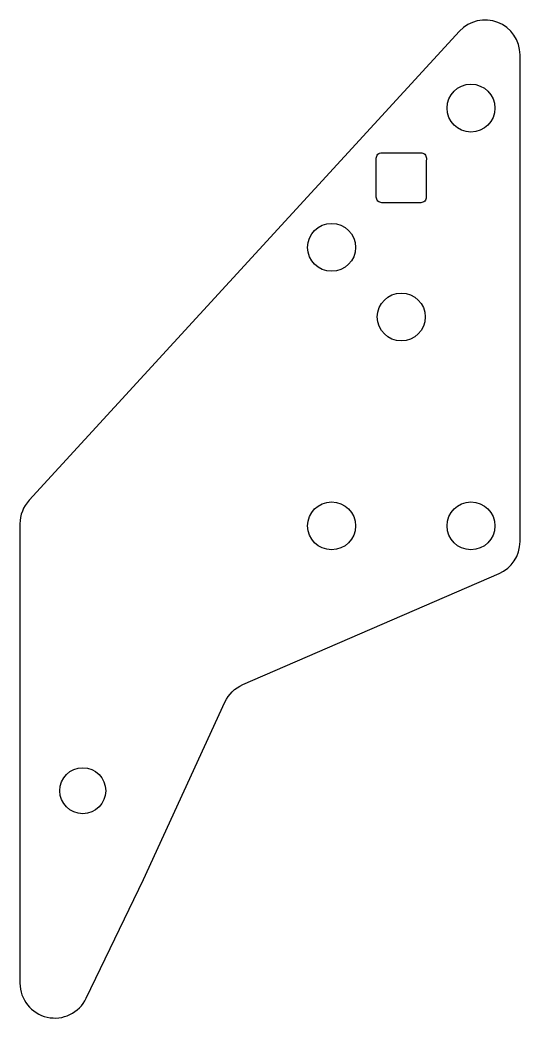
# Model space of a CAD drawing. Header units: inches. Extents: x -1.37 to 0.43, y -7.77 to -4.18.
import ezdxf

# ---------------------------------------------------------------- set-up
doc = ezdxf.new("R2010")
doc.units = ezdxf.units.IN
doc.header["$MEASUREMENT"] = 0

msp = doc.modelspace()

# ---------------------------------------------------------------- linework, layer by layer
msp.add_lwpolyline([(-1.368, -7.6421, 0.797605), (-1.1303, -7.6963), (-0.9248, -7.2692), (-0.6325, -6.6326, -0.184865), (-0.5687, -6.5701), (0.3506, -6.1714, 0.298851), (0.4259, -6.0567), (0.4259, -4.3086, 0.684001), (0.2088, -4.2241), (-1.3351, -5.9083, 0.187648), (-1.368, -5.9927)], format="xyb", close=True)
for points in [[(-0.0898, -4.6813), (-0.0898, -4.6799, -0.414214), (-0.0701, -4.6602), (0.0701, -4.6602, -0.414214), (0.0898, -4.6799), (0.0898, -4.6813)], [(0.0896, -4.7689), (0.0896, -4.8201, -0.414214), (0.0701, -4.8396), (-0.0701, -4.8396, -0.414214), (-0.0896, -4.8201), (-0.0896, -4.7689)]]:
    msp.add_lwpolyline(points, format="xyb")
for centre, radius in [((0.25, -4.5), 0.086), ((-0.25, -5), 0.086), ((0, -5.25), 0.086), ((-0.25, -6), 0.086), ((0.25, -6), 0.086), ((-1.1426, -6.9509), 0.0825)]:
    msp.add_circle(centre, radius)
for points, knots in [([(-0.0896, -4.7689), (-0.0896, -4.7542), (-0.0896, -4.7396), (-0.0897, -4.7104), (-0.0897, -4.6958), (-0.0898, -4.6813)], [0.000012603, 0.000012603, 0.000012603, 0.000012603, 0.00112923, 0.00112923, 0.002245857, 0.002245857, 0.002245857, 0.002245857]), ([(0.0898, -4.6813), (0.0897, -4.6958), (0.0897, -4.7104), (0.0896, -4.7396), (0.0896, -4.7542), (0.0896, -4.7689)], [0, 0, 0, 0, 0.001117245, 0.001117245, 0.00223449, 0.00223449, 0.00223449, 0.00223449])]:
    msp.add_open_spline(points, degree=3, knots=knots)

doc.saveas('drawing.dxf')
